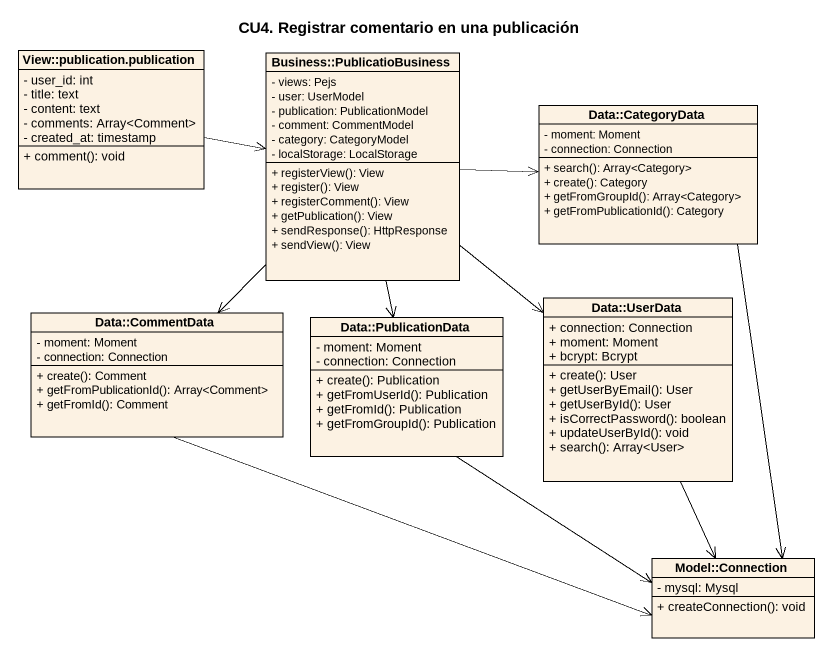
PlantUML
@startuml
title CU4. Registrar comentario en una publicación
hide circle
hide empty members
skinparam classAttributeIconSize 0
class "View::publication.publication" as View_publication_publication {
  - user_id: int
  - title: text
  - content: text
  - comments: Array<Comment>
  - created_at: timestamp
  + comment(): void
}
class "Business::PublicatioBusiness" as Business_PublicatioBusiness {
  - views: Pejs
  - user: UserModel
  - publication: PublicationModel
  - comment: CommentModel
  - category: CategoryModel
  - localStorage: LocalStorage
  + registerView(): View
  + register(): View
  + registerComment(): View
  + getPublication(): View
  + sendResponse(): HttpResponse
  + sendView(): View
}
class "Data::CategoryData" as Data_CategoryData {
  - moment: Moment
  - connection: Connection
  + search(): Array<Category>
  + create(): Category
  + getFromGroupId(): Array<Category>
  + getFromPublicationId(): Category
}
class "Data::UserData" as Data_UserData {
  + connection: Connection
  + moment: Moment
  + bcrypt: Bcrypt
  + create(): User
  + getUserByEmail(): User
  + getUserById(): User
  + isCorrectPassword(): boolean
  + updateUserById(): void
  + search(): Array<User>
}
class "Data::CommentData" as Data_CommentData {
  - moment: Moment
  - connection: Connection
  + create(): Comment
  + getFromPublicationId(): Array<Comment>
  + getFromId(): Comment
}
class "Data::PublicationData" as Data_PublicationData {
  - moment: Moment
  - connection: Connection
  + create(): Publication
  + getFromUserId(): Publication
  + getFromId(): Publication
  + getFromGroupId(): Publication
}
class "Model::Connection" as Model_Connection {
  - mysql: Mysql
  + createConnection(): void
}
View_publication_publication -right-> Business_PublicatioBusiness
Business_PublicatioBusiness -right-> Data_CategoryData
Business_PublicatioBusiness --> Data_UserData
Business_PublicatioBusiness --> Data_CommentData
Business_PublicatioBusiness --> Data_PublicationData
Data_CategoryData --> Model_Connection
Data_UserData --> Model_Connection
Data_CommentData -right-> Model_Connection
Data_PublicationData --> Model_Connection
@enduml
